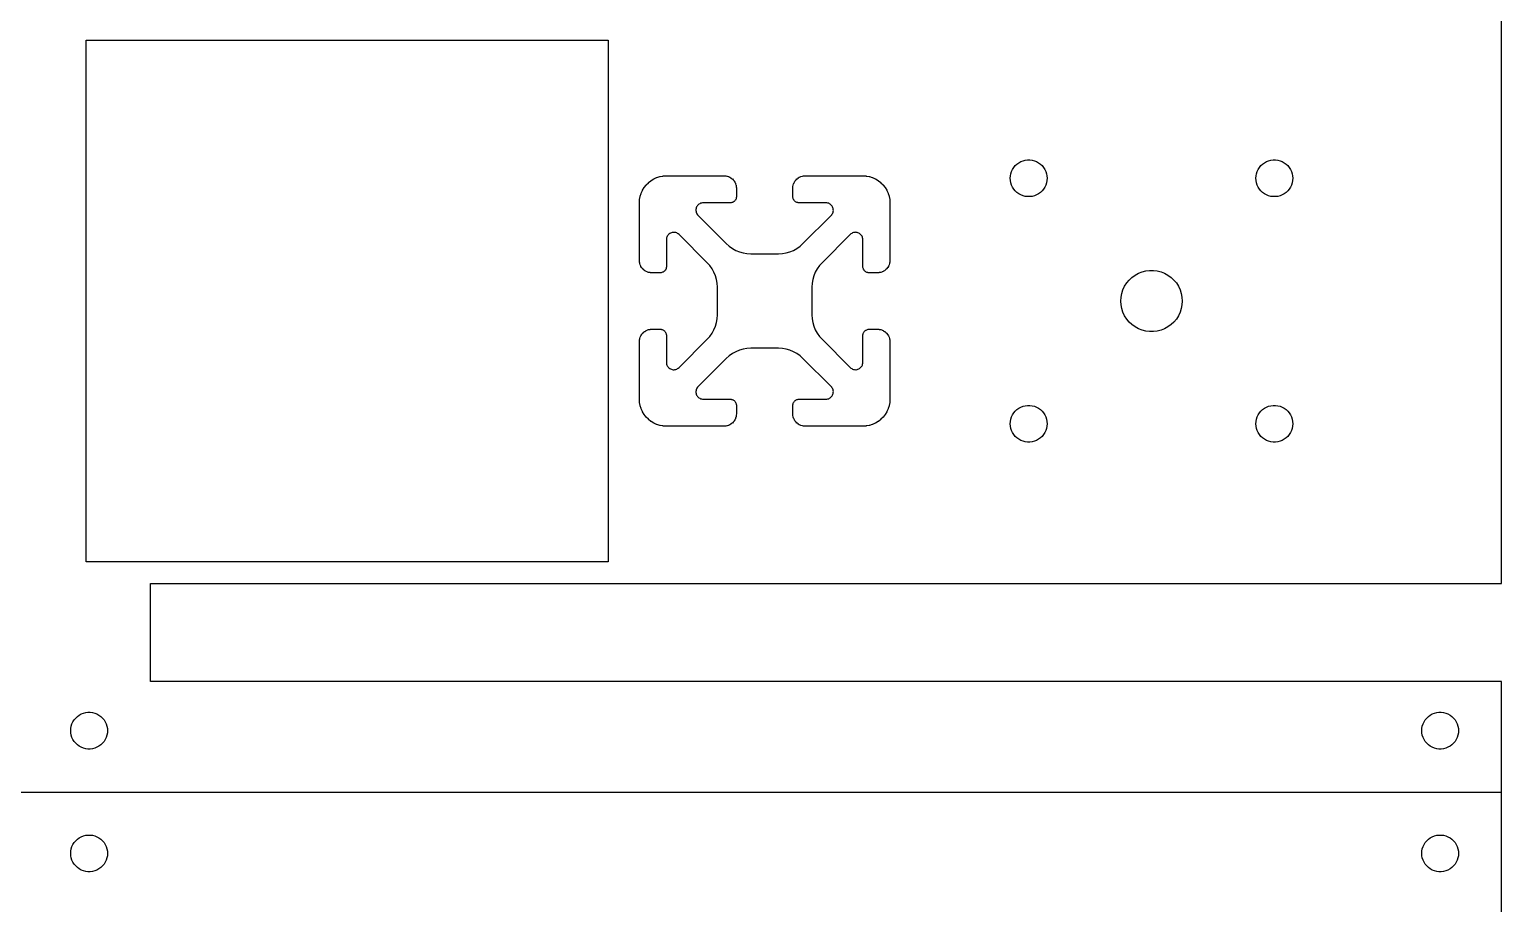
# Model space of a CAD drawing. Extents: x 0 to 490, y 0 to 241.
# Drawn here: x 268.6 to 388.4, y 72.4 to 143.6 of the extents above; entities that cross this region are included whole.
import ezdxf

# ---------------------------------------------------------------- set-up
doc = ezdxf.new("R2010")
doc.units = 0
doc.layers.add('LAYER_1', color=7, linetype='CONTINUOUS')

msp = doc.modelspace()

# ---------------------------------------------------------------- linework, layer by layer
at = {"layer": 'LAYER_1', "color": 7}
for p, q in [((388.423325, 98.478892), (388.423325, 144.478901)), ((273.173325, 100.228895), (273.173325, 142.728901)), ((273.173325, 142.728901), (315.673327, 142.728901)), ((315.673327, 142.728901), (315.673327, 100.228895)), ((348.435127, 131.666899), (348.470426, 131.851895)), ((348.470426, 131.851895), (348.528626, 132.031106)), ((348.528626, 132.031106), (348.608826, 132.201512)), ((348.608826, 132.201512), (348.709826, 132.360601)), ((348.709826, 132.360601), (348.829926, 132.505691)), ((348.829926, 132.505691), (348.967226, 132.634695)), ((348.967226, 132.634695), (349.119626, 132.745411)), ((349.119626, 132.745411), (349.284626, 132.836089)), ((349.284626, 132.836089), (349.459827, 132.905487)), ((349.459827, 132.905487), (349.642227, 132.952308)), ((349.642227, 132.952308), (349.829126, 132.976015)), ((349.829126, 132.975902), (350.017526, 132.975902)), ((350.017526, 132.975902), (350.204426, 132.952195)), ((350.204426, 132.952308), (350.386826, 132.905487)), ((350.386826, 132.905487), (350.562027, 132.836089)), ((350.562027, 132.836089), (350.727026, 132.745411)), ((350.727026, 132.745411), (350.879426, 132.634695)), ((350.879426, 132.634695), (351.016827, 132.505691)), ((351.016827, 132.505691), (351.136827, 132.360601)), ((351.136827, 132.360601), (351.237827, 132.201512)), ((351.237827, 132.201512), (351.318027, 132.031106)), ((351.318027, 132.031106), (351.376226, 131.851895)), ((351.376226, 131.851895), (351.411526, 131.666899)), ((368.435125, 131.666899), (368.470426, 131.851895)), ((368.470426, 131.851895), (368.528625, 132.031106)), ((368.528625, 132.031106), (368.608827, 132.201512)), ((368.608827, 132.201512), (368.709826, 132.360601)), ((368.709826, 132.360601), (368.829827, 132.505691)), ((368.829827, 132.505691), (368.967227, 132.634695)), ((368.967227, 132.634695), (369.119627, 132.745411)), ((369.119627, 132.745411), (369.284625, 132.836089)), ((369.284625, 132.836089), (369.459826, 132.905487)), ((369.459826, 132.905487), (369.642226, 132.952308)), ((369.642226, 132.952308), (369.829128, 132.976015)), ((369.829128, 132.975902), (370.017525, 132.975902)), ((370.017525, 132.975902), (370.204427, 132.952195)), ((370.204427, 132.952308), (370.386827, 132.905487)), ((370.386827, 132.905487), (370.562025, 132.836089)), ((370.562025, 132.836089), (370.727026, 132.745411)), ((370.727026, 132.745411), (370.879426, 132.634695)), ((370.879426, 132.634695), (371.016728, 132.505691)), ((371.016728, 132.505691), (371.136827, 132.360601)), ((371.136827, 132.360601), (371.237826, 132.201512)), ((371.237826, 132.201512), (371.318025, 132.031106)), ((371.318025, 132.031106), (371.376225, 131.851895)), ((371.376225, 131.851895), (371.411525, 131.666899)), ((318.481827, 130.512327), (318.606826, 130.718378)), ((318.606826, 130.718378), (318.620077, 130.737569)), ((318.620077, 130.737597), (318.768506, 130.928041)), ((318.768506, 130.928041), (318.784836, 130.946385)), ((318.784836, 130.946498), (318.955736, 131.117384)), ((318.955736, 131.117384), (318.974197, 131.133753)), ((318.974197, 131.133724), (319.164627, 131.282145)), ((319.164627, 131.282145), (319.183857, 131.295409)), ((319.183856, 131.295409), (319.389906, 131.420406)), ((319.389906, 131.420406), (319.411367, 131.431695)), ((319.411366, 131.431695), (319.632066, 131.531291)), ((319.632066, 131.531291), (319.655245, 131.54004)), ((319.655246, 131.540096), (319.885716, 131.611414)), ((319.885716, 131.611414), (319.908387, 131.617058)), ((319.908387, 131.617002), (320.145696, 131.660887)), ((320.145696, 131.660887), (320.169987, 131.663992)), ((320.169986, 131.663907), (320.411196, 131.678583)), ((320.411196, 131.678498), (325.123526, 131.678498)), ((325.123526, 131.678893), (325.232306, 131.672684)), ((325.232306, 131.672712), (325.256688, 131.669608)), ((325.256686, 131.669693), (325.351417, 131.652195)), ((325.351417, 131.65211), (325.373887, 131.646748)), ((325.373887, 131.646607), (325.465686, 131.6183)), ((325.465686, 131.6183), (325.488877, 131.609551)), ((325.488877, 131.609495), (325.577746, 131.569391)), ((325.577746, 131.569391), (325.599387, 131.558102)), ((325.599386, 131.558102), (325.681416, 131.50829)), ((325.681416, 131.50829), (325.700836, 131.494743)), ((325.700836, 131.494799), (325.777007, 131.435279)), ((325.777007, 131.435279), (325.795216, 131.419192)), ((325.795216, 131.419164), (325.863577, 131.350781)), ((325.863577, 131.350781), (325.879706, 131.332719)), ((325.879706, 131.332578), (325.939276, 131.256406)), ((325.939276, 131.256406), (325.952687, 131.236933)), ((325.952687, 131.236989), (326.002486, 131.154947)), ((326.002486, 131.154947), (326.013877, 131.133216)), ((326.013877, 131.133329), (326.053906, 131.044457)), ((326.053906, 131.044457), (326.062687, 131.021315)), ((326.062687, 131.021259), (326.091006, 130.929452)), ((326.091006, 130.929452), (326.096526, 130.906874)), ((326.096526, 130.906987), (326.114106, 130.812273)), ((326.114106, 130.812273), (326.117096, 130.788002)), ((326.117096, 130.787889), (326.122957, 130.6912)), ((326.122957, 130.6912), (326.123326, 129.978899)), ((330.723326, 130.679093), (330.729556, 130.787889)), ((330.723616, 129.968118), (330.723326, 130.679093)), ((330.729556, 130.787889), (330.732547, 130.81216)), ((330.732547, 130.812273), (330.750126, 130.906987)), ((330.750126, 130.906987), (330.755646, 130.929565)), ((330.755646, 130.929452), (330.783966, 131.021259)), ((330.783966, 131.021259), (330.792747, 131.044401)), ((330.792747, 131.044457), (330.832776, 131.133329)), ((330.832776, 131.133329), (330.844167, 131.15506)), ((330.844167, 131.154947), (330.893966, 131.236989)), ((330.893966, 131.236989), (330.907376, 131.256463)), ((330.907376, 131.256406), (330.966947, 131.332578)), ((330.966947, 131.332578), (330.983076, 131.35064)), ((330.983076, 131.350781), (331.051437, 131.419164)), ((331.051437, 131.419164), (331.069646, 131.435251)), ((331.069646, 131.435279), (331.145816, 131.494799)), ((331.145816, 131.494799), (331.165236, 131.508346)), ((331.165236, 131.50829), (331.247267, 131.558102)), ((331.247267, 131.558102), (331.268907, 131.569391)), ((331.268907, 131.569391), (331.357776, 131.609495)), ((331.357776, 131.609495), (331.380967, 131.618243)), ((331.380967, 131.6183), (331.472766, 131.646607)), ((331.472766, 131.646607), (331.495237, 131.651969)), ((331.495236, 131.65211), (331.589966, 131.669608)), ((331.589966, 131.669693), (331.614348, 131.672797)), ((331.614347, 131.672712), (331.711027, 131.678357)), ((331.711027, 131.678498), (336.423327, 131.678498)), ((336.423327, 131.678893), (336.676666, 131.663935)), ((336.676666, 131.663907), (336.700957, 131.660803)), ((336.700956, 131.660887), (336.938266, 131.617002)), ((336.938266, 131.617002), (336.960937, 131.611357)), ((336.960936, 131.611414), (337.191406, 131.540096)), ((337.191406, 131.540096), (337.214585, 131.531347)), ((337.214586, 131.531291), (337.435287, 131.431695)), ((337.435287, 131.431695), (337.456747, 131.420406)), ((337.456746, 131.420406), (337.662797, 131.295409)), ((337.662797, 131.295409), (337.682027, 131.282145)), ((337.682026, 131.282145), (337.872456, 131.133724)), ((337.872456, 131.133724), (337.890917, 131.117355)), ((337.890917, 131.117384), (338.061816, 130.946498)), ((338.061816, 130.946498), (338.078146, 130.928154)), ((338.078146, 130.928041), (338.226576, 130.737597)), ((338.226576, 130.737597), (338.239827, 130.718406)), ((338.239826, 130.718378), (338.364826, 130.512327)), ((348.423327, 131.47891), (348.435126, 131.666899)), ((348.435127, 131.290894), (348.423327, 131.47891)), ((348.470426, 131.105841), (348.435127, 131.290894)), ((348.528626, 130.926714), (348.470426, 131.105841)), ((348.608826, 130.756252), (348.528626, 130.926714)), ((348.709826, 130.59722), (348.608826, 130.756252)), ((351.237827, 130.756252), (351.136827, 130.59722)), ((351.318027, 130.926714), (351.237827, 130.756252)), ((351.376226, 131.105841), (351.318027, 130.926714)), ((351.411526, 131.290894), (351.376226, 131.105841)), ((351.411526, 131.666899), (351.423326, 131.47891)), ((351.423326, 131.47891), (351.411527, 131.290894)), ((368.423325, 131.47891), (368.435122, 131.666899)), ((368.435125, 131.290894), (368.423328, 131.47891)), ((368.470426, 131.105841), (368.435125, 131.290894)), ((368.528625, 130.926714), (368.470426, 131.105841)), ((368.608827, 130.756252), (368.528625, 130.926714)), ((368.709826, 130.59722), (368.608827, 130.756252)), ((371.237826, 130.756252), (371.136827, 130.59722)), ((371.318025, 130.926714), (371.237826, 130.756252)), ((371.376225, 131.105841), (371.318025, 130.926714)), ((371.411525, 131.290894), (371.376225, 131.105841)), ((371.411525, 131.666899), (371.423322, 131.47891)), ((371.423325, 131.47891), (371.411528, 131.290894)), ((318.223327, 129.478914), (318.238327, 129.732237)), ((318.223726, 124.766593), (318.223331, 129.478914)), ((318.238326, 129.732237), (318.241326, 129.756508)), ((318.241326, 129.756536), (318.285226, 129.993829)), ((318.285226, 129.993829), (318.290826, 130.016407)), ((318.290826, 130.016519), (318.362127, 130.246982)), ((318.362127, 130.246982), (318.370926, 130.270124)), ((318.370926, 130.270153), (318.470526, 130.49085)), ((318.470526, 130.49085), (318.481827, 130.512299)), ((323.280187, 129.460457), (323.209286, 129.437879)), ((323.353346, 129.474342), (323.280187, 129.460513)), ((323.433187, 129.479112), (323.353346, 129.474314)), ((325.634307, 129.479394), (323.433187, 129.479394)), ((325.670447, 129.481341), (325.634307, 129.478519)), ((325.697836, 129.484728), (325.670447, 129.481341)), ((325.753256, 129.49661), (325.697836, 129.484756)), ((325.810697, 129.515631), (325.753256, 129.496723)), ((325.843906, 129.530279), (325.810697, 129.515603)), ((325.867676, 129.542753), (325.843906, 129.530335)), ((325.915137, 129.57312), (325.867676, 129.542753)), ((325.944426, 129.595585), (325.915137, 129.573007)), ((325.989546, 129.638257), (325.944426, 129.595585)), ((326.027286, 129.683723), (325.989546, 129.638257)), ((326.042557, 129.705877), (326.027286, 129.683864)), ((326.072126, 129.758512), (326.042557, 129.705877)), ((326.094586, 129.812501), (326.072126, 129.758512)), ((326.111056, 129.869453), (326.094586, 129.812501)), ((326.117886, 129.905578), (326.111056, 129.869453)), ((326.121076, 129.931994), (326.117886, 129.905465)), ((326.123327, 129.978899), (326.121077, 129.931994)), ((330.725577, 129.931994), (330.723618, 129.968118)), ((330.728766, 129.905578), (330.725577, 129.932107)), ((330.741316, 129.846678), (330.728766, 129.905578)), ((330.759876, 129.791729), (330.741316, 129.846678)), ((330.785536, 129.737148), (330.759876, 129.791729)), ((330.804096, 129.705877), (330.785536, 129.737148)), ((330.819367, 129.683723), (330.804096, 129.705736)), ((330.857106, 129.638257), (330.819367, 129.683723)), ((330.902226, 129.595585), (330.857106, 129.638257)), ((330.948706, 129.561323), (330.902226, 129.595585)), ((330.978977, 129.542753), (330.948706, 129.56138)), ((331.002746, 129.530279), (330.978977, 129.542697)), ((331.058247, 129.507362), (331.002746, 129.530222)), ((331.113667, 129.491558), (331.058247, 129.507362)), ((331.148816, 129.484728), (331.113667, 129.491501)), ((331.176206, 129.481341), (331.148816, 129.484728)), ((331.223126, 129.479112), (331.176206, 129.481934)), ((333.413466, 129.479112), (331.223126, 129.479112)), ((333.493306, 129.474342), (333.413466, 129.47914)), ((333.566466, 129.460457), (333.493306, 129.474286)), ((333.637366, 129.437795), (333.566466, 129.460372)), ((338.364826, 130.512327), (338.376127, 130.490879)), ((338.376127, 130.49085), (338.475726, 130.270153)), ((338.475726, 130.270153), (338.484526, 130.24701)), ((338.484526, 130.246982), (338.555826, 130.016519)), ((338.555826, 130.016519), (338.561426, 129.993942)), ((338.561427, 129.993829), (338.605327, 129.756536)), ((338.605327, 129.756536), (338.608327, 129.732265)), ((338.608327, 129.732237), (338.622926, 129.491022)), ((338.622926, 129.491022), (338.623322, 124.778701)), ((348.829926, 130.452073), (348.709826, 130.59722)), ((348.967226, 130.323126), (348.829926, 130.452073)), ((349.119626, 130.21241), (348.967226, 130.323126)), ((349.284626, 130.121647), (349.119626, 130.21241)), ((349.459827, 130.052305), (349.284626, 130.121647)), ((349.642227, 130.005485), (349.459827, 130.052305)), ((349.829126, 129.981834), (349.642227, 130.005541)), ((350.017526, 129.981834), (349.829126, 129.981834)), ((350.204426, 130.005485), (350.017526, 129.981778)), ((350.386826, 130.052305), (350.204426, 130.005485)), ((350.562027, 130.121647), (350.386826, 130.052305)), ((350.727026, 130.21241), (350.562027, 130.121647)), ((350.879426, 130.323126), (350.727026, 130.21241)), ((351.016827, 130.452073), (350.879426, 130.323126)), ((351.136827, 130.59722), (351.016827, 130.452073)), ((368.829827, 130.452073), (368.709826, 130.59722)), ((368.967227, 130.323126), (368.829827, 130.452073)), ((369.119627, 130.21241), (368.967227, 130.323126)), ((369.284625, 130.121647), (369.119627, 130.21241)), ((369.459826, 130.052305), (369.284625, 130.121647)), ((369.642226, 130.005485), (369.459826, 130.052305)), ((369.829128, 129.981834), (369.642226, 130.005541)), ((370.017525, 129.981834), (369.829128, 129.981834)), ((370.204427, 130.005485), (370.017525, 129.981778)), ((370.386827, 130.052305), (370.204427, 130.005485)), ((370.562025, 130.121647), (370.386827, 130.052305)), ((370.727026, 130.21241), (370.562025, 130.121647)), ((370.879426, 130.323126), (370.727026, 130.21241)), ((371.016728, 130.452073), (370.879426, 130.323126)), ((371.136827, 130.59722), (371.016728, 130.452073)), ((322.828597, 128.853877), (322.835906, 128.780104)), ((322.830097, 128.929004), (322.828601, 128.853877)), ((322.840336, 129.002947), (322.830097, 128.929004)), ((322.835906, 128.780104), (322.852617, 128.708222)), ((322.859786, 129.07353), (322.840336, 129.002947)), ((322.852617, 128.708222), (322.878177, 128.638823)), ((322.888477, 129.141913), (322.859786, 129.07353)), ((322.878177, 128.638823), (322.912936, 128.571513)), ((322.925117, 129.207163), (322.888477, 129.141913)), ((322.912936, 128.571513), (322.954776, 128.509848)), ((322.969426, 129.265978), (322.925117, 129.207163)), ((322.954776, 128.509848), (323.007737, 128.449791)), ((323.020906, 129.319685), (322.969426, 129.265978)), ((323.007737, 128.449791), (325.304716, 126.152813)), ((323.079026, 129.366759), (323.020906, 129.319685)), ((323.142246, 129.406468), (323.079026, 129.366759)), ((323.209286, 129.437795), (323.142246, 129.406468)), ((331.541936, 126.152813), (333.838916, 128.449791)), ((333.704406, 129.406468), (333.637366, 129.437795)), ((333.767626, 129.366759), (333.704406, 129.406468)), ((333.825746, 129.319685), (333.767626, 129.366759)), ((333.877227, 129.265978), (333.825746, 129.319685)), ((333.838916, 128.449791), (333.891876, 128.509848)), ((333.921536, 129.207163), (333.877227, 129.265978)), ((333.891876, 128.509848), (333.933716, 128.571513)), ((333.958176, 129.141913), (333.921536, 129.207163)), ((333.933716, 128.571513), (333.968476, 128.638823)), ((333.986867, 129.07353), (333.958176, 129.141913)), ((333.968476, 128.638823), (333.994037, 128.708222)), ((334.006316, 129.002947), (333.986866, 129.07353)), ((333.994036, 128.708222), (334.010747, 128.780104)), ((334.016556, 128.929004), (334.006317, 129.002947)), ((334.010746, 128.780104), (334.018056, 128.853877)), ((334.018056, 128.853877), (334.016561, 128.929004)), ((320.899357, 127.061032), (320.827756, 127.042123)), ((320.974196, 127.072151), (320.899357, 127.061145)), ((321.048346, 127.073619), (320.974196, 127.070797)), ((321.122116, 127.066309), (321.048346, 127.073647)), ((321.194017, 127.049602), (321.122116, 127.066253)), ((335.724536, 127.066309), (335.652636, 127.049658)), ((335.798306, 127.073619), (335.724536, 127.066281)), ((335.872456, 127.072151), (335.798306, 127.074974)), ((335.947296, 127.061032), (335.872456, 127.072039)), ((336.018896, 127.042038), (335.947296, 127.060947)), ((320.427876, 126.548883), (320.423127, 126.469043)), ((320.423127, 126.469043), (320.423127, 124.278688)), ((320.441776, 126.622035), (320.427877, 126.548883)), ((320.464437, 126.692929), (320.441777, 126.622035)), ((320.495756, 126.759985), (320.464437, 126.692929)), ((320.535467, 126.823203), (320.495756, 126.759985)), ((320.582556, 126.881313), (320.535467, 126.823203)), ((320.636236, 126.93279), (320.582556, 126.881313)), ((320.695067, 126.977099), (320.636236, 126.93279)), ((320.760306, 127.01376), (320.695067, 126.977099)), ((320.827756, 127.042038), (320.760306, 127.01376)), ((321.263396, 127.024061), (321.194017, 127.049743)), ((321.330706, 126.989291), (321.263396, 127.024061)), ((321.392367, 126.947437), (321.330706, 126.989291)), ((321.452436, 126.894493), (321.392367, 126.947437)), ((323.749426, 124.597514), (321.452436, 126.894493)), ((325.304716, 126.152813), (325.543336, 125.940158)), ((325.543336, 125.940158), (325.799536, 125.757843)), ((331.047117, 125.757843), (331.303316, 125.940158)), ((331.303316, 125.940158), (331.541936, 126.152813)), ((335.394216, 126.894493), (333.097226, 124.597514)), ((335.454286, 126.947437), (335.394216, 126.894493)), ((335.515947, 126.989291), (335.454286, 126.947437)), ((335.583257, 127.024061), (335.515947, 126.989291)), ((335.652636, 127.049602), (335.583257, 127.02392)), ((336.086346, 127.01376), (336.018896, 127.042038)), ((336.151586, 126.977099), (336.086346, 127.01376)), ((336.210416, 126.93279), (336.151586, 126.977099)), ((336.264096, 126.881313), (336.210416, 126.93279)), ((336.311186, 126.823203), (336.264096, 126.881313)), ((336.350896, 126.759985), (336.311186, 126.823203)), ((336.382216, 126.692929), (336.350896, 126.759985)), ((336.404877, 126.622035), (336.382217, 126.692929)), ((336.418777, 126.548883), (336.404877, 126.622035)), ((336.423526, 126.469043), (336.418777, 126.548883)), ((336.423816, 124.267907), (336.423534, 126.469043)), ((318.229526, 124.669932), (318.223727, 124.766593)), ((318.232526, 124.645548), (318.229526, 124.669819)), ((325.799536, 125.757843), (326.073567, 125.606713)), ((326.073567, 125.606713), (326.364286, 125.486401)), ((326.364286, 125.486401), (326.666296, 125.399731)), ((326.666296, 125.399731), (326.975037, 125.346899)), ((326.975037, 125.346899), (327.294066, 125.329401)), ((327.294066, 125.329288), (329.552586, 125.329288)), ((329.552586, 125.329288), (329.871616, 125.346786)), ((329.871616, 125.346899), (330.180356, 125.399731)), ((330.180356, 125.399731), (330.482366, 125.486401)), ((330.482366, 125.486401), (330.773086, 125.606713)), ((330.773086, 125.606713), (331.047117, 125.757843)), ((338.617127, 124.669932), (338.614126, 124.645661)), ((338.623326, 124.778701), (338.617126, 124.669932)), ((318.250126, 124.550806), (318.232527, 124.645548)), ((318.255627, 124.528341), (318.250126, 124.550919)), ((318.283926, 124.436535), (318.255627, 124.528341)), ((318.292726, 124.413364), (318.283927, 124.436506)), ((318.332826, 124.324492), (318.292726, 124.413364)), ((318.344126, 124.302846), (318.332826, 124.324577)), ((318.393926, 124.220804), (318.344126, 124.302846)), ((318.407427, 124.201387), (318.393928, 124.22086)), ((318.466946, 124.125215), (318.407427, 124.201387)), ((318.483077, 124.107012), (318.466948, 124.125074)), ((318.551436, 124.038658), (318.483077, 124.107012)), ((318.569646, 124.022515), (318.551438, 124.038601)), ((318.645817, 123.962937), (318.569646, 124.022515)), ((318.665237, 123.949532), (318.645817, 123.962796)), ((318.747266, 123.899748), (318.665237, 123.949532)), ((318.768906, 123.888346), (318.747266, 123.899635)), ((318.857776, 123.848327), (318.768906, 123.888346)), ((318.880966, 123.83955), (318.857776, 123.848299)), ((318.972767, 123.811215), (318.880966, 123.83955)), ((318.995236, 123.805711), (318.972766, 123.811356)), ((319.089966, 123.788129), (318.995236, 123.805627)), ((319.114346, 123.785137), (319.089965, 123.788242)), ((319.223126, 123.7789), (319.114346, 123.785109)), ((319.934116, 123.779183), (319.223126, 123.7789)), ((319.970247, 123.781158), (319.934116, 123.778336)), ((319.996646, 123.784347), (319.970247, 123.781243)), ((320.055556, 123.796878), (319.996646, 123.78446)), ((320.110506, 123.815448), (320.055556, 123.796821)), ((320.165087, 123.841102), (320.110506, 123.81542)), ((320.196336, 123.859672), (320.165087, 123.841046)), ((320.218506, 123.874941), (320.196335, 123.859701)), ((320.263966, 123.912674), (320.218506, 123.874941)), ((320.306657, 123.957801), (320.263966, 123.912674)), ((320.340916, 124.004283), (320.306657, 123.957801)), ((320.359467, 124.034537), (320.340916, 124.004283)), ((320.371937, 124.058329), (320.359468, 124.034622)), ((320.394867, 124.113813), (320.371936, 124.058329)), ((320.410666, 124.169242), (320.394868, 124.113813)), ((320.417496, 124.204379), (320.410667, 124.169242)), ((320.420887, 124.231782), (320.417497, 124.204407)), ((320.423127, 124.278688), (320.420897, 124.231782)), ((323.962056, 124.358895), (323.749426, 124.597514)), ((324.144396, 124.102694), (323.962056, 124.358895)), ((324.295517, 123.828656), (324.144396, 124.102694)), ((324.415816, 123.537939), (324.295517, 123.828656)), ((324.502486, 123.235933), (324.415816, 123.537939)), ((332.430837, 123.537939), (332.344166, 123.235933)), ((332.551136, 123.828656), (332.430837, 123.537939)), ((332.702256, 124.102694), (332.551136, 123.828656)), ((332.884597, 124.358895), (332.702256, 124.102694)), ((333.097226, 124.597514), (332.884597, 124.358895)), ((336.425766, 124.231782), (336.423819, 124.267907)), ((336.429156, 124.204379), (336.425767, 124.231754)), ((336.441046, 124.148978), (336.429156, 124.204379)), ((336.460067, 124.091518), (336.441048, 124.148978)), ((336.474716, 124.058329), (336.460066, 124.091518)), ((336.487186, 124.034537), (336.474718, 124.058244)), ((336.517537, 123.987096), (336.487186, 124.034537)), ((336.539996, 123.957801), (336.517537, 123.987096)), ((336.582686, 123.912674), (336.539996, 123.957801)), ((336.628146, 123.874941), (336.582686, 123.912674)), ((336.650316, 123.859672), (336.628145, 123.874912)), ((336.702946, 123.830095), (336.650316, 123.859672)), ((336.756917, 123.807631), (336.702946, 123.830208)), ((336.813876, 123.791177), (336.756917, 123.807546)), ((336.850006, 123.784347), (336.813876, 123.791121)), ((336.876406, 123.781158), (336.850007, 123.784263)), ((336.923326, 123.7789), (336.876406, 123.781723)), ((337.635626, 123.779267), (336.923326, 123.779267)), ((337.732306, 123.785137), (337.635626, 123.779211)), ((337.756687, 123.788129), (337.732305, 123.785025)), ((337.851416, 123.805711), (337.756687, 123.788214)), ((337.873886, 123.811215), (337.851416, 123.80557)), ((337.965686, 123.83955), (337.873886, 123.811215)), ((337.988876, 123.848327), (337.965686, 123.839578)), ((338.077746, 123.888346), (337.988876, 123.848327)), ((338.099386, 123.899748), (338.077746, 123.888459)), ((338.181416, 123.949532), (338.099386, 123.899748)), ((338.200836, 123.962937), (338.181417, 123.949673)), ((338.277006, 124.022515), (338.200836, 123.962937)), ((338.295217, 124.038658), (338.277008, 124.022571)), ((338.363576, 124.107012), (338.295217, 124.038658)), ((338.379706, 124.125215), (338.363577, 124.107153)), ((338.439226, 124.201387), (338.379706, 124.125215)), ((338.452726, 124.220804), (338.439228, 124.201331)), ((338.502527, 124.302846), (338.452726, 124.220804)), ((338.513826, 124.324492), (338.502526, 124.302761)), ((338.553927, 124.413364), (338.513826, 124.324492)), ((338.562726, 124.436535), (338.553927, 124.413392)), ((338.591026, 124.528341), (338.562726, 124.436535)), ((338.596527, 124.550806), (338.591026, 124.528229)), ((338.614126, 124.645548), (338.596527, 124.550806)), ((358.329727, 123.405182), (358.583727, 123.589699)), ((358.583727, 123.589699), (358.858927, 123.740941)), ((358.858927, 123.740941), (359.150827, 123.85654)), ((359.150827, 123.85654), (359.454927, 123.934602)), ((359.454927, 123.934602), (359.766325, 123.973972)), ((359.766325, 123.973972), (360.080326, 123.973972)), ((360.080326, 123.973972), (360.391727, 123.934602)), ((360.391727, 123.934602), (360.695827, 123.85654)), ((360.695827, 123.85654), (360.987727, 123.740941)), ((360.987727, 123.740941), (361.262927, 123.589699)), ((361.262927, 123.589699), (361.516927, 123.405182)), ((324.555317, 122.927182), (324.502486, 123.235933)), ((324.572936, 122.608158), (324.555317, 122.927182)), ((324.572936, 120.349646), (324.572936, 122.608158)), ((332.273716, 122.608158), (332.273716, 120.349646)), ((332.291336, 122.927182), (332.273717, 122.608158)), ((332.344166, 123.235933), (332.291336, 122.927182)), ((357.501927, 122.100609), (357.598926, 122.399201)), ((357.598926, 122.399201), (357.732528, 122.683285)), ((357.732528, 122.683285), (357.900825, 122.948349)), ((357.900825, 122.948349), (358.100926, 123.190269)), ((358.100926, 123.190269), (358.329727, 123.405182)), ((361.516927, 123.405182), (361.745728, 123.190269)), ((361.745728, 123.190269), (361.945826, 122.948349)), ((361.945826, 122.948349), (362.114126, 122.683285)), ((362.114126, 122.683285), (362.247728, 122.399201)), ((362.247728, 122.399201), (362.344727, 122.100609)), ((357.423328, 121.478902), (357.443027, 121.792225)), ((357.443027, 121.165579), (357.423328, 121.478902)), ((357.443027, 121.792225), (357.501927, 122.100609)), ((357.501927, 120.857195), (357.443027, 121.165579)), ((362.344727, 122.100609), (362.403627, 121.792225)), ((362.403627, 121.165579), (362.344727, 120.857195)), ((362.403627, 121.792225), (362.423326, 121.478902)), ((362.423326, 121.478902), (362.403627, 121.165579)), ((324.502486, 119.721871), (324.555317, 120.030622)), ((324.555317, 120.030622), (324.572936, 120.349646)), ((332.273716, 120.349646), (332.291336, 120.030622)), ((332.291336, 120.030622), (332.344166, 119.721871)), ((357.598926, 120.558604), (357.501927, 120.857195)), ((357.732528, 120.274519), (357.598926, 120.558604)), ((357.900825, 120.009456), (357.732528, 120.274519)), ((358.100926, 119.767535), (357.900825, 120.009456)), ((361.945826, 120.009456), (361.745728, 119.767535)), ((362.114126, 120.274519), (361.945826, 120.009456)), ((362.247728, 120.558604), (362.114126, 120.274519)), ((362.344727, 120.857195), (362.247728, 120.558604)), ((318.344126, 118.654958), (318.393926, 118.737)), ((318.393926, 118.737), (318.407425, 118.756474)), ((318.407427, 118.756417), (318.466946, 118.832589)), ((318.466946, 118.832589), (318.483075, 118.850651)), ((318.483077, 118.850792), (318.551436, 118.919147)), ((318.551436, 118.919147), (318.569645, 118.935233)), ((318.569646, 118.93529), (318.645817, 118.994839)), ((318.645817, 118.994839), (318.665236, 119.008385)), ((318.665237, 119.008272), (318.747266, 119.058056)), ((318.747266, 119.058056), (318.768907, 119.069345)), ((318.768906, 119.069458), (318.857776, 119.109477)), ((318.857776, 119.109477), (318.880967, 119.118226)), ((318.880966, 119.118254), (318.972767, 119.146589)), ((318.972767, 119.146589), (318.995237, 119.151952)), ((318.995236, 119.152093), (319.089966, 119.169591)), ((319.089966, 119.169675), (319.114348, 119.17278)), ((319.114346, 119.172667), (319.211026, 119.178593)), ((319.211026, 119.178537), (319.923327, 119.178537)), ((319.923327, 119.178904), (319.970247, 119.176082)), ((319.970247, 119.176646), (319.996646, 119.173542)), ((319.996646, 119.173457), (320.032777, 119.166684)), ((320.032777, 119.166627), (320.089736, 119.150258)), ((320.089736, 119.150174), (320.143707, 119.127596)), ((320.143707, 119.127709), (320.196336, 119.098132)), ((320.196336, 119.098132), (320.218508, 119.082892)), ((320.218506, 119.082864), (320.263966, 119.045131)), ((320.263966, 119.045131), (320.306657, 119.000003)), ((320.306657, 119.000003), (320.329116, 118.970709)), ((320.329116, 118.970709), (320.359467, 118.923239)), ((320.359467, 118.923239), (320.371935, 118.899532)), ((320.371937, 118.899476), (320.386587, 118.866258)), ((320.386586, 118.866258), (320.405605, 118.808826)), ((320.405606, 118.808826), (320.417496, 118.753397)), ((320.417496, 118.753397), (320.420886, 118.726022)), ((320.420887, 118.726022), (320.422834, 118.689869)), ((320.422836, 118.689869), (320.423119, 116.488762)), ((323.962056, 118.598909), (324.144396, 118.85511)), ((324.144396, 118.85511), (324.295517, 119.129148)), ((324.295517, 119.129148), (324.415816, 119.419865)), ((324.415816, 119.419865), (324.502486, 119.721871)), ((332.344166, 119.721871), (332.430837, 119.419865)), ((332.430837, 119.419865), (332.551136, 119.129148)), ((332.551136, 119.129148), (332.702256, 118.85511)), ((332.702256, 118.85511), (332.884597, 118.598909)), ((336.423526, 118.679088), (336.425756, 118.726022)), ((336.423526, 116.488762), (336.423526, 118.679088)), ((336.425766, 118.726022), (336.429156, 118.753397)), ((336.429156, 118.753397), (336.435986, 118.788562)), ((336.435986, 118.788562), (336.451785, 118.843991)), ((336.451786, 118.843991), (336.474717, 118.899476)), ((336.474716, 118.899476), (336.487185, 118.923182)), ((336.487186, 118.923239), (336.505737, 118.953521)), ((336.505737, 118.953521), (336.539996, 119.000003)), ((336.539996, 119.000003), (336.582686, 119.045131)), ((336.582686, 119.045131), (336.628146, 119.082864)), ((336.628146, 119.082864), (336.650318, 119.098104)), ((336.650316, 119.098132), (336.681566, 119.116759)), ((336.681566, 119.116702), (336.736146, 119.142384)), ((336.736146, 119.142356), (336.791097, 119.160983)), ((336.791097, 119.160898), (336.850006, 119.173316)), ((336.850006, 119.173457), (336.876406, 119.176561)), ((336.876406, 119.176646), (336.912536, 119.179468)), ((336.912536, 119.178622), (337.623526, 119.178904)), ((337.623526, 119.178904), (337.732306, 119.172695)), ((337.732306, 119.172667), (337.756688, 119.169562)), ((337.756687, 119.169675), (337.851416, 119.152177)), ((337.851416, 119.152093), (337.873887, 119.146731)), ((337.873886, 119.146589), (337.965686, 119.118254)), ((337.965686, 119.118254), (337.988877, 119.109505)), ((337.988876, 119.109477), (338.077746, 119.069458)), ((338.077746, 119.069458), (338.099387, 119.058169)), ((338.099386, 119.058056), (338.181416, 119.008272)), ((338.181416, 119.008272), (338.200836, 118.994726)), ((338.200836, 118.994839), (338.277006, 118.93529)), ((338.277006, 118.93529), (338.295215, 118.919203)), ((338.295217, 118.919147), (338.363576, 118.850792)), ((338.363576, 118.850792), (338.379705, 118.83273)), ((338.379706, 118.832589), (338.439226, 118.756417)), ((338.439226, 118.756417), (338.452725, 118.736944)), ((338.452726, 118.737), (338.502527, 118.654958)), ((358.329727, 119.552623), (358.100926, 119.767535)), ((358.583727, 119.368077), (358.329727, 119.552623)), ((358.858927, 119.216863), (358.583727, 119.368077)), ((359.150827, 119.101265), (358.858927, 119.216863)), ((359.454927, 119.023202), (359.150827, 119.101265)), ((359.766325, 118.983832), (359.454927, 119.023202)), ((360.080326, 118.983832), (359.766325, 118.983832)), ((360.391727, 119.023202), (360.080326, 118.983832)), ((360.695827, 119.101265), (360.391727, 119.023202)), ((360.987727, 119.216863), (360.695827, 119.101265)), ((361.262927, 119.368077), (360.987727, 119.216863)), ((361.516927, 119.552623), (361.262927, 119.368077)), ((361.745728, 119.767535), (361.516927, 119.552623)), ((318.223327, 118.179103), (318.229527, 118.287872)), ((318.223726, 113.466783), (318.223331, 118.179103)), ((318.229526, 118.287872), (318.232526, 118.312143)), ((318.232526, 118.312256), (318.250126, 118.406998)), ((318.250126, 118.406998), (318.255627, 118.429576)), ((318.255627, 118.429463), (318.283926, 118.52127)), ((318.283926, 118.52127), (318.292726, 118.544412)), ((318.292726, 118.54444), (318.332826, 118.633312)), ((318.332826, 118.633312), (318.344127, 118.655043)), ((321.452436, 116.063312), (323.749426, 118.36029)), ((323.749426, 118.36029), (323.962056, 118.598909)), ((326.364286, 117.471403), (326.073567, 117.351092)), ((326.666296, 117.558073), (326.364286, 117.471403)), ((326.975037, 117.610877), (326.666296, 117.558073)), ((327.294066, 117.628516), (326.975037, 117.611018)), ((329.552586, 117.628516), (327.294066, 117.628516)), ((329.871616, 117.610877), (329.552586, 117.628375)), ((330.180356, 117.558073), (329.871616, 117.610877)), ((330.482366, 117.471403), (330.180356, 117.558073)), ((330.773086, 117.351092), (330.482366, 117.471403)), ((332.884597, 118.598909), (333.097226, 118.36029)), ((333.097226, 118.36029), (335.394216, 116.063312)), ((338.502527, 118.654958), (338.513827, 118.633227)), ((338.513826, 118.633312), (338.553927, 118.54444)), ((338.553927, 118.54444), (338.562726, 118.521298)), ((338.562726, 118.52127), (338.591026, 118.429463)), ((338.591026, 118.429463), (338.596527, 118.406885)), ((338.596527, 118.406998), (338.614126, 118.312256)), ((338.614126, 118.312256), (338.617127, 118.287985)), ((338.617127, 118.287872), (338.622926, 118.191211)), ((338.622926, 118.191211), (338.623322, 113.47889)), ((320.423127, 116.488762), (320.427876, 116.408921)), ((320.427876, 116.408921), (320.441776, 116.335769)), ((320.441776, 116.335769), (320.464436, 116.264847)), ((320.464437, 116.264847), (320.495756, 116.197819)), ((325.304716, 116.804992), (323.007737, 114.508013)), ((325.543336, 117.017618), (325.304716, 116.804992)), ((325.799536, 117.199962), (325.543336, 117.017618)), ((326.073567, 117.351092), (325.799536, 117.199962)), ((331.047117, 117.199962), (330.773086, 117.351092)), ((331.303316, 117.017618), (331.047117, 117.199962)), ((331.541936, 116.804992), (331.303316, 117.017618)), ((333.838916, 114.508013), (331.541936, 116.804992)), ((336.350896, 116.197819), (336.382216, 116.264847)), ((336.382216, 116.264847), (336.404876, 116.335769)), ((336.404877, 116.335769), (336.418776, 116.408921)), ((336.418777, 116.408921), (336.423526, 116.488762)), ((320.495756, 116.197819), (320.535467, 116.134601)), ((320.535467, 116.134601), (320.582556, 116.076491)), ((320.582556, 116.076491), (320.636236, 116.025014)), ((320.636236, 116.025014), (320.695067, 115.980677)), ((320.695067, 115.980677), (320.760306, 115.944045)), ((320.760306, 115.944045), (320.827756, 115.915766)), ((320.827756, 115.915766), (320.899357, 115.896857)), ((320.899357, 115.896772), (320.974196, 115.885766)), ((320.974196, 115.885653), (321.048346, 115.882831)), ((321.048346, 115.884157), (321.122116, 115.891495)), ((321.122116, 115.891467), (321.194017, 115.908118)), ((321.194017, 115.908202), (321.263396, 115.933885)), ((321.263396, 115.933743), (321.330706, 115.968513)), ((321.330706, 115.968513), (321.392367, 116.010339)), ((321.392367, 116.010339), (321.452436, 116.063312)), ((335.394216, 116.063312), (335.454286, 116.010339)), ((335.454286, 116.010339), (335.515947, 115.968513)), ((335.515947, 115.968513), (335.583257, 115.933743)), ((335.583257, 115.933743), (335.652636, 115.908061)), ((335.652636, 115.908202), (335.724536, 115.891551)), ((335.724536, 115.891467), (335.798306, 115.884129)), ((335.798306, 115.884157), (335.872456, 115.886979)), ((335.872456, 115.885653), (335.947296, 115.896659)), ((335.947296, 115.896772), (336.018896, 115.915681)), ((336.018896, 115.915766), (336.086346, 115.944045)), ((336.086346, 115.944045), (336.151586, 115.980677)), ((336.151586, 115.980677), (336.210416, 116.025014)), ((336.210416, 116.025014), (336.264096, 116.076491)), ((336.264096, 116.076491), (336.311186, 116.134601)), ((336.311186, 116.134601), (336.350896, 116.197819)), ((322.835906, 114.1777), (322.828597, 114.103927)), ((322.828597, 114.103927), (322.830092, 114.0288)), ((322.830097, 114.0288), (322.840336, 113.954858)), ((322.852617, 114.249582), (322.835906, 114.1777)), ((322.840336, 113.954858), (322.859787, 113.884274)), ((322.878177, 114.318981), (322.852616, 114.249582)), ((322.859786, 113.884274), (322.888477, 113.815891)), ((322.912936, 114.386291), (322.878177, 114.318981)), ((322.954776, 114.447928), (322.912936, 114.386291)), ((323.007737, 114.508013), (322.954776, 114.447928)), ((333.891876, 114.447928), (333.838916, 114.508013)), ((333.933716, 114.386291), (333.891876, 114.447928)), ((333.968476, 114.318981), (333.933716, 114.386291)), ((333.958176, 113.815891), (333.986867, 113.884274)), ((333.994036, 114.249582), (333.968476, 114.318981)), ((333.986867, 113.884274), (334.006317, 113.954858)), ((334.010746, 114.1777), (333.994036, 114.249582)), ((334.006316, 113.954858), (334.016555, 114.0288)), ((334.018056, 114.103927), (334.010747, 114.1777)), ((334.016556, 114.0288), (334.018052, 114.103927)), ((318.238326, 113.225567), (318.223727, 113.466783)), ((318.241326, 113.201268), (318.238326, 113.225539)), ((318.285226, 112.963947), (318.241326, 113.201268)), ((318.290826, 112.941285), (318.285227, 112.963863)), ((318.362127, 112.710822), (318.290826, 112.941285)), ((318.370926, 112.687652), (318.362127, 112.710794)), ((318.470526, 112.466954), (318.370926, 112.687652)), ((322.888477, 113.815891), (322.925117, 113.750642)), ((322.925117, 113.750642), (322.969426, 113.691798)), ((322.969426, 113.691798), (323.020906, 113.63812)), ((323.020906, 113.63812), (323.079026, 113.591045)), ((323.079026, 113.591045), (323.142246, 113.551336)), ((323.142246, 113.551336), (323.209286, 113.52001)), ((323.209286, 113.52001), (323.280187, 113.497432)), ((323.280187, 113.497347), (323.353346, 113.483518)), ((323.353346, 113.483462), (323.433187, 113.478664)), ((323.433187, 113.478692), (325.623526, 113.478692)), ((325.623526, 113.478692), (325.670447, 113.47587)), ((325.670447, 113.476463), (325.697836, 113.473076)), ((325.697836, 113.473076), (325.732986, 113.466303)), ((325.732986, 113.466246), (325.788406, 113.450442)), ((325.788406, 113.450442), (325.843906, 113.427582)), ((325.843906, 113.427497), (325.867676, 113.415079)), ((325.867676, 113.415051), (325.897946, 113.396425)), ((325.897946, 113.396481), (325.944426, 113.362219)), ((325.944426, 113.362219), (325.989546, 113.319547)), ((325.989546, 113.319547), (326.027286, 113.274081)), ((326.027286, 113.274081), (326.042557, 113.251786)), ((326.042557, 113.251899), (326.061117, 113.220657)), ((326.061117, 113.220657), (326.086776, 113.166075)), ((326.086776, 113.166075), (326.105337, 113.111126)), ((326.105337, 113.111126), (326.117886, 113.052226)), ((326.117886, 113.052226), (326.121076, 113.025697)), ((326.121076, 113.02581), (326.123035, 112.989686)), ((326.123036, 112.989686), (326.123327, 112.278712)), ((330.723326, 112.978905), (330.725576, 113.02581)), ((330.723696, 112.266604), (330.723327, 112.978905)), ((330.725577, 113.02581), (330.728766, 113.052339)), ((330.728766, 113.052226), (330.735597, 113.088351)), ((330.735597, 113.088351), (330.752066, 113.145303)), ((330.752066, 113.145303), (330.774527, 113.199292)), ((330.774527, 113.199292), (330.804096, 113.251899)), ((330.804096, 113.251899), (330.819367, 113.274194)), ((330.819367, 113.274081), (330.857106, 113.319547)), ((330.857106, 113.319547), (330.902226, 113.362219)), ((330.902226, 113.362219), (330.931516, 113.384797)), ((330.931516, 113.384684), (330.978977, 113.415051)), ((330.978977, 113.415051), (331.002746, 113.427469)), ((331.002746, 113.427497), (331.035956, 113.442173)), ((331.035956, 113.442173), (331.093396, 113.461082)), ((331.093396, 113.461195), (331.148816, 113.473048)), ((331.148816, 113.473076), (331.176206, 113.476463)), ((331.176206, 113.476463), (331.212346, 113.479285)), ((331.212346, 113.47841), (333.413466, 113.478692)), ((333.413466, 113.478692), (333.493306, 113.48349)), ((333.493306, 113.483462), (333.566466, 113.497291)), ((333.566466, 113.497347), (333.637366, 113.519925)), ((333.637366, 113.52001), (333.704406, 113.551336)), ((333.704406, 113.551336), (333.767626, 113.591045)), ((333.767626, 113.591045), (333.825746, 113.63812)), ((333.825746, 113.63812), (333.877227, 113.691798)), ((333.877227, 113.691798), (333.921536, 113.750642)), ((333.921536, 113.750642), (333.958176, 113.815891)), ((338.475726, 112.687652), (338.376127, 112.466954)), ((338.484526, 112.710822), (338.475727, 112.68768)), ((338.555826, 112.941285), (338.484526, 112.710822)), ((338.561427, 112.963947), (338.555827, 112.941369)), ((338.605327, 113.201268), (338.561427, 112.963947)), ((338.608327, 113.225567), (338.605327, 113.201296)), ((338.623326, 113.47889), (338.608326, 113.225567)), ((348.967226, 112.634679), (349.119626, 112.745394)), ((349.119626, 112.745394), (349.284626, 112.836157)), ((349.284626, 112.836157), (349.459827, 112.905499)), ((349.459827, 112.905499), (349.642227, 112.95232)), ((349.642227, 112.95232), (349.829126, 112.976026)), ((349.829126, 112.97597), (350.017526, 112.97597)), ((350.017526, 112.97597), (350.204426, 112.952263)), ((350.204426, 112.95232), (350.386826, 112.905499)), ((350.386826, 112.905499), (350.562027, 112.836157)), ((350.562027, 112.836157), (350.727026, 112.745394)), ((350.727026, 112.745394), (350.879426, 112.634679)), ((368.967227, 112.634679), (369.119627, 112.745394)), ((369.119627, 112.745394), (369.284625, 112.836157)), ((369.284625, 112.836157), (369.459826, 112.905499)), ((369.459826, 112.905499), (369.642226, 112.95232)), ((369.642226, 112.95232), (369.829128, 112.976026)), ((369.829128, 112.97597), (370.017525, 112.97597)), ((370.017525, 112.97597), (370.204427, 112.952263)), ((370.204427, 112.95232), (370.386827, 112.905499)), ((370.386827, 112.905499), (370.562025, 112.836157)), ((370.562025, 112.836157), (370.727026, 112.745394)), ((370.727026, 112.745394), (370.879426, 112.634679)), ((318.481827, 112.445477), (318.470526, 112.466926)), ((318.606826, 112.239426), (318.481827, 112.445477)), ((318.620077, 112.220207), (318.606826, 112.239398)), ((318.768506, 112.029763), (318.620077, 112.220207)), ((318.784836, 112.011306), (318.768507, 112.029651)), ((318.955736, 111.840421), (318.784836, 112.011306)), ((318.974197, 111.82408), (318.955736, 111.840449)), ((319.164627, 111.675659), (318.974197, 111.82408)), ((319.183856, 111.662395), (319.164626, 111.675659)), ((319.389906, 111.537399), (319.183856, 111.662395)), ((319.411366, 111.52611), (319.389906, 111.537399)), ((319.632066, 111.426513), (319.411366, 111.52611)), ((325.777007, 111.522525), (325.700836, 111.463005)), ((325.795216, 111.53864), (325.777007, 111.522554)), ((325.863577, 111.607023), (325.795216, 111.53864)), ((325.879706, 111.625226), (325.863577, 111.607164)), ((325.939276, 111.701398), (325.879706, 111.625226)), ((325.952687, 111.720815), (325.939276, 111.701341)), ((326.002486, 111.802829), (325.952687, 111.720815)), ((326.013877, 111.824475), (326.002486, 111.802744)), ((326.053906, 111.913347), (326.013877, 111.824475)), ((326.062687, 111.936545), (326.053906, 111.913403)), ((326.091006, 112.028352), (326.062687, 111.936545)), ((326.096526, 112.050817), (326.091006, 112.028239)), ((326.114106, 112.145531), (326.096526, 112.050817)), ((326.117096, 112.169915), (326.114106, 112.145644)), ((326.123327, 112.278712), (326.117096, 112.169915)), ((330.729556, 112.169915), (330.723696, 112.266604)), ((330.732547, 112.145531), (330.729556, 112.169802)), ((330.750126, 112.050817), (330.732547, 112.145531)), ((330.755646, 112.028352), (330.750126, 112.05093)), ((330.783966, 111.936545), (330.755646, 112.028352)), ((330.792747, 111.913347), (330.783966, 111.936489)), ((330.832776, 111.824475), (330.792747, 111.913347)), ((330.844167, 111.802829), (330.832776, 111.82456)), ((330.893966, 111.720815), (330.844167, 111.802829)), ((330.907376, 111.701398), (330.893966, 111.720871)), ((330.966947, 111.625226), (330.907376, 111.701398)), ((330.983076, 111.607023), (330.966947, 111.625085)), ((331.051437, 111.53864), (330.983076, 111.607023)), ((331.069646, 111.522525), (331.051437, 111.538612)), ((331.145816, 111.463005), (331.069646, 111.522525)), ((337.435287, 111.52611), (337.214586, 111.426513)), ((337.456746, 111.537399), (337.435286, 111.52611)), ((337.662797, 111.662395), (337.456746, 111.537399)), ((337.682026, 111.675659), (337.662796, 111.662395)), ((337.872456, 111.82408), (337.682026, 111.675659)), ((337.890917, 111.840421), (337.872456, 111.824052)), ((338.061816, 112.011306), (337.890917, 111.840421)), ((338.078146, 112.029763), (338.061817, 112.011419)), ((338.226576, 112.220207), (338.078146, 112.029763)), ((338.239826, 112.239426), (338.226576, 112.220235)), ((338.364826, 112.445477), (338.239826, 112.239426)), ((338.376127, 112.466954), (338.364826, 112.445505)), ((348.423327, 111.478894), (348.435126, 111.66691)), ((348.435127, 111.290906), (348.423327, 111.478894)), ((348.435127, 111.66691), (348.470426, 111.851963)), ((348.470426, 111.851963), (348.528626, 112.03109)), ((348.528626, 112.03109), (348.608826, 112.201552)), ((348.608826, 112.201552), (348.709826, 112.360584)), ((348.709826, 112.360584), (348.829926, 112.505731)), ((348.829926, 112.505731), (348.967226, 112.634679)), ((350.879426, 112.634679), (351.016827, 112.505731)), ((351.016827, 112.505731), (351.136827, 112.360584)), ((351.136827, 112.360584), (351.237827, 112.201552)), ((351.237827, 112.201552), (351.318027, 112.03109)), ((351.318027, 112.03109), (351.376226, 111.851963)), ((351.376226, 111.851963), (351.411526, 111.66691)), ((351.411526, 111.66691), (351.423326, 111.478894)), ((351.423326, 111.478894), (351.411527, 111.290906)), ((368.423325, 111.478894), (368.435122, 111.66691)), ((368.435125, 111.290906), (368.423328, 111.478894)), ((368.435125, 111.66691), (368.470426, 111.851963)), ((368.470426, 111.851963), (368.528625, 112.03109)), ((368.528625, 112.03109), (368.608827, 112.201552)), ((368.608827, 112.201552), (368.709826, 112.360584)), ((368.709826, 112.360584), (368.829827, 112.505731)), ((368.829827, 112.505731), (368.967227, 112.634679)), ((370.879426, 112.634679), (371.016728, 112.505731)), ((371.016728, 112.505731), (371.136827, 112.360584)), ((371.136827, 112.360584), (371.237826, 112.201552)), ((371.237826, 112.201552), (371.318025, 112.03109)), ((371.318025, 112.03109), (371.376225, 111.851963)), ((371.376225, 111.851963), (371.411525, 111.66691)), ((371.411525, 111.66691), (371.423322, 111.478894)), ((371.423325, 111.478894), (371.411528, 111.290906)), ((319.655246, 111.417708), (319.632068, 111.426457)), ((319.885716, 111.346391), (319.655246, 111.417708)), ((319.908387, 111.340803), (319.885716, 111.346447)), ((320.145696, 111.296889), (319.908387, 111.340803)), ((320.169986, 111.293897), (320.145696, 111.297002)), ((320.423326, 111.278911), (320.169986, 111.293869)), ((325.123526, 111.278911), (320.423326, 111.278911)), ((325.232306, 111.285092), (325.123526, 111.278883)), ((325.256686, 111.288112), (325.232305, 111.285007)), ((325.351417, 111.305694), (325.256686, 111.288196)), ((325.373887, 111.311197), (325.351416, 111.305553)), ((325.465686, 111.339504), (325.373887, 111.311197)), ((325.488877, 111.34831), (325.465686, 111.339561)), ((325.577746, 111.388413), (325.488877, 111.34831)), ((325.599386, 111.399702), (325.577746, 111.388413)), ((325.681416, 111.449515), (325.599386, 111.399702)), ((325.700836, 111.463005), (325.681416, 111.449458)), ((331.165236, 111.449515), (331.145816, 111.463061)), ((331.247267, 111.399702), (331.165236, 111.449515)), ((331.268907, 111.388413), (331.247266, 111.399702)), ((331.357776, 111.34831), (331.268907, 111.388413)), ((331.380967, 111.339504), (331.357776, 111.348253)), ((331.472766, 111.311197), (331.380967, 111.339504)), ((331.495236, 111.305694), (331.472766, 111.311339)), ((331.589966, 111.288112), (331.495236, 111.305609)), ((331.614347, 111.285092), (331.589965, 111.288196)), ((331.723127, 111.278911), (331.614347, 111.28512)), ((336.435456, 111.279306), (331.723127, 111.279306)), ((336.676666, 111.293897), (336.435456, 111.279222)), ((336.700956, 111.296889), (336.676666, 111.293784)), ((336.938266, 111.340803), (336.700956, 111.296889)), ((336.960936, 111.346391), (336.938266, 111.340746)), ((337.191406, 111.417708), (336.960936, 111.346391)), ((337.214586, 111.426513), (337.191408, 111.417765)), ((348.470426, 111.105909), (348.435127, 111.290906)), ((348.528626, 110.926698), (348.470426, 111.105909)), ((348.608826, 110.756292), (348.528626, 110.926698)), ((348.709826, 110.597203), (348.608826, 110.756292)), ((348.829926, 110.452113), (348.709826, 110.597203)), ((348.967226, 110.323109), (348.829926, 110.452113)), ((349.119626, 110.212393), (348.967226, 110.323109)), ((350.879426, 110.323109), (350.727026, 110.212393)), ((351.016827, 110.452113), (350.879426, 110.323109)), ((351.136827, 110.597203), (351.016827, 110.452113)), ((351.237827, 110.756292), (351.136827, 110.597203)), ((351.318027, 110.926698), (351.237827, 110.756292)), ((351.376226, 111.105909), (351.318027, 110.926698)), ((351.411526, 111.290906), (351.376226, 111.105909)), ((368.470426, 111.105909), (368.435125, 111.290906)), ((368.528625, 110.926698), (368.470426, 111.105909)), ((368.608827, 110.756292), (368.528625, 110.926698)), ((368.709826, 110.597203), (368.608827, 110.756292)), ((368.829827, 110.452113), (368.709826, 110.597203)), ((368.967227, 110.323109), (368.829827, 110.452113)), ((369.119627, 110.212393), (368.967227, 110.323109)), ((370.879426, 110.323109), (370.727026, 110.212393)), ((371.016728, 110.452113), (370.879426, 110.323109)), ((371.136827, 110.597203), (371.016728, 110.452113)), ((371.237826, 110.756292), (371.136827, 110.597203)), ((371.318025, 110.926698), (371.237826, 110.756292)), ((371.376225, 111.105909), (371.318025, 110.926698)), ((371.411525, 111.290906), (371.376225, 111.105909)), ((349.284626, 110.121687), (349.119626, 110.212393)), ((349.459827, 110.052289), (349.284626, 110.121687)), ((349.642227, 110.005496), (349.459827, 110.052289)), ((349.829126, 109.981903), (349.642227, 110.005609)), ((350.017526, 109.981903), (349.829126, 109.981903)), ((350.204426, 110.005496), (350.017526, 109.98179)), ((350.386826, 110.052289), (350.204426, 110.005496)), ((350.562027, 110.121687), (350.386826, 110.052289)), ((350.727026, 110.212393), (350.562027, 110.121687)), ((369.284625, 110.121687), (369.119627, 110.212393)), ((369.459826, 110.052289), (369.284625, 110.121687)), ((369.642226, 110.005496), (369.459826, 110.052289)), ((369.829128, 109.981903), (369.642226, 110.005609)), ((370.017525, 109.981903), (369.829128, 109.981903)), ((370.204427, 110.005496), (370.017525, 109.98179)), ((370.386827, 110.052289), (370.204427, 110.005496)), ((370.562025, 110.121687), (370.386827, 110.052289)), ((370.727026, 110.212393), (370.562025, 110.121687)), ((315.673327, 100.228895), (273.173325, 100.228895)), ((278.423328, 90.478908), (278.423328, 98.478892)), ((278.423328, 98.478892), (388.423325, 98.478892)), ((388.423325, 90.478908), (278.423328, 90.478908)), ((388.423325, 1.478894), (388.423325, 90.478908)), ((272.209827, 87.360606), (272.329927, 87.505697)), ((272.329927, 87.505697), (272.467225, 87.6347)), ((272.467225, 87.6347), (272.619625, 87.745388)), ((272.619625, 87.745388), (272.784626, 87.836207)), ((272.784626, 87.836207), (272.959827, 87.905493)), ((272.959827, 87.905493), (273.142227, 87.952313)), ((273.142227, 87.952313), (273.329126, 87.97602)), ((273.329126, 87.975992), (273.517527, 87.975992)), ((273.517527, 87.975992), (273.704425, 87.952285)), ((273.704425, 87.952313), (273.886826, 87.905493)), ((273.886826, 87.905493), (274.062026, 87.836207)), ((274.062026, 87.836207), (274.227028, 87.745388)), ((274.227028, 87.745388), (274.379428, 87.6347)), ((274.379428, 87.6347), (274.516827, 87.505697)), ((274.516827, 87.505697), (274.636825, 87.360606)), ((382.209827, 87.360606), (382.329825, 87.505697)), ((382.329825, 87.505697), (382.467225, 87.6347)), ((382.467225, 87.6347), (382.619625, 87.745388)), ((382.619625, 87.745388), (382.784627, 87.836207)), ((382.784627, 87.836207), (382.959827, 87.905493)), ((382.959827, 87.905493), (383.142228, 87.952313)), ((383.142228, 87.952313), (383.329126, 87.97602)), ((383.329126, 87.975992), (383.517527, 87.975992)), ((383.517527, 87.975992), (383.704425, 87.952285)), ((383.704425, 87.952313), (383.886826, 87.905493)), ((383.886826, 87.905493), (384.062026, 87.836207)), ((384.062026, 87.836207), (384.227028, 87.745388)), ((384.227028, 87.745388), (384.379428, 87.6347)), ((384.379428, 87.6347), (384.516726, 87.505697)), ((384.516726, 87.505697), (384.636826, 87.360606)), ((271.923327, 86.478887), (271.935123, 86.666904)), ((271.935126, 86.290899), (271.923329, 86.478887)), ((271.935126, 86.666904), (271.970427, 86.851901)), ((271.970427, 86.851901), (272.028626, 87.031112)), ((272.028626, 87.031112), (272.108826, 87.201489)), ((272.108826, 87.201489), (272.209827, 87.360606)), ((274.636825, 87.360606), (274.737827, 87.201489)), ((274.737827, 87.201489), (274.818026, 87.031112)), ((274.818026, 87.031112), (274.876226, 86.851901)), ((274.876226, 86.851901), (274.911526, 86.666904)), ((274.911526, 86.666904), (274.923323, 86.478887)), ((274.923326, 86.478887), (274.911529, 86.290899)), ((381.923327, 86.478887), (381.935124, 86.666904)), ((381.935126, 86.290899), (381.92333, 86.478887)), ((381.935126, 86.666904), (381.970427, 86.851901)), ((381.970427, 86.851901), (382.028627, 87.031112)), ((382.028627, 87.031112), (382.108826, 87.201489)), ((382.108826, 87.201489), (382.209827, 87.360606)), ((384.636826, 87.360606), (384.737827, 87.201489)), ((384.737827, 87.201489), (384.818026, 87.031112)), ((384.818026, 87.031112), (384.876226, 86.851901)), ((384.876226, 86.851901), (384.911527, 86.666904)), ((384.911527, 86.666904), (384.923324, 86.478887)), ((384.923326, 86.478887), (384.911529, 86.290899)), ((271.970427, 86.105903), (271.935126, 86.290899)), ((272.028626, 85.926691), (271.970427, 86.105903)), ((272.108826, 85.756314), (272.028626, 85.926691)), ((272.209827, 85.597197), (272.108826, 85.756314)), ((272.329927, 85.452107), (272.209827, 85.597197)), ((272.467225, 85.323103), (272.329927, 85.452107)), ((272.619625, 85.212387), (272.467225, 85.323103)), ((272.784626, 85.121709), (272.619625, 85.212387)), ((272.959827, 85.052311), (272.784626, 85.121709)), ((274.062026, 85.121709), (273.886826, 85.052311)), ((274.227028, 85.212387), (274.062026, 85.121709)), ((274.379428, 85.323103), (274.227028, 85.212387)), ((274.516827, 85.452107), (274.379428, 85.323103)), ((274.636825, 85.597197), (274.516827, 85.452107)), ((274.737827, 85.756314), (274.636825, 85.597197)), ((274.818026, 85.926691), (274.737827, 85.756314)), ((274.876226, 86.105903), (274.818026, 85.926691)), ((274.911526, 86.290899), (274.876226, 86.105903)), ((381.970427, 86.105903), (381.935126, 86.290899)), ((382.028627, 85.926691), (381.970427, 86.105903)), ((382.108826, 85.756314), (382.028627, 85.926691)), ((382.209827, 85.597197), (382.108826, 85.756314)), ((382.329825, 85.452107), (382.209827, 85.597197)), ((382.467225, 85.323103), (382.329825, 85.452107)), ((382.619625, 85.212387), (382.467225, 85.323103)), ((382.784627, 85.121709), (382.619625, 85.212387)), ((382.959827, 85.052311), (382.784627, 85.121709)), ((384.062026, 85.121709), (383.886826, 85.052311)), ((384.227028, 85.212387), (384.062026, 85.121709)), ((384.379428, 85.323103), (384.227028, 85.212387)), ((384.516726, 85.452107), (384.379428, 85.323103)), ((384.636826, 85.597197), (384.516726, 85.452107)), ((384.737827, 85.756314), (384.636826, 85.597197)), ((384.818026, 85.926691), (384.737827, 85.756314)), ((384.876226, 86.105903), (384.818026, 85.926691)), ((384.911527, 86.290899), (384.876226, 86.105903)), ((273.142227, 85.00549), (272.959827, 85.052311)), ((273.329126, 84.981896), (273.142227, 85.005603)), ((273.517527, 84.981896), (273.329126, 84.981896)), ((273.704425, 85.00549), (273.517527, 84.981783)), ((273.886826, 85.052311), (273.704425, 85.00549)), ((383.142228, 85.00549), (382.959827, 85.052311)), ((383.329126, 84.981896), (383.142228, 85.005603)), ((383.517527, 84.981896), (383.329126, 84.981896)), ((383.704425, 85.00549), (383.517527, 84.981783)), ((383.886826, 85.052311), (383.704425, 85.00549)), ((148.423325, 81.478897), (388.423325, 81.478897)), ((272.959827, 77.905498), (273.142227, 77.952297)), ((273.142227, 77.952297), (273.329126, 77.97589)), ((273.329126, 77.975896), (273.517527, 77.975896)), ((273.517527, 77.975896), (273.704425, 77.952302)), ((273.704425, 77.952297), (273.886826, 77.905498)), ((382.959827, 77.905498), (383.142228, 77.952297)), ((383.142228, 77.952297), (383.329126, 77.97589)), ((383.329126, 77.975896), (383.517527, 77.975896)), ((383.517527, 77.975896), (383.704425, 77.952302)), ((383.704425, 77.952297), (383.886826, 77.905498)), ((271.935126, 76.666898), (271.970427, 76.851898)), ((271.970427, 76.851898), (272.028626, 77.031098)), ((272.028626, 77.031098), (272.108826, 77.201498)), ((272.108826, 77.201498), (272.209827, 77.360598)), ((272.209827, 77.360598), (272.329927, 77.505697)), ((272.329927, 77.505697), (272.467225, 77.634698)), ((272.467225, 77.634698), (272.619625, 77.745397)), ((272.619625, 77.745397), (272.784626, 77.836097)), ((272.784626, 77.836097), (272.959827, 77.905498)), ((273.886826, 77.905498), (274.062026, 77.836097)), ((274.062026, 77.836097), (274.227028, 77.745397)), ((274.227028, 77.745397), (274.379428, 77.634698)), ((274.379428, 77.634698), (274.516827, 77.505697)), ((274.516827, 77.505697), (274.636825, 77.360598)), ((274.636825, 77.360598), (274.737827, 77.201498)), ((274.737827, 77.201498), (274.818026, 77.031098)), ((274.818026, 77.031098), (274.876226, 76.851898)), ((274.876226, 76.851898), (274.911526, 76.666898)), ((381.935126, 76.666898), (381.970427, 76.851898)), ((381.970427, 76.851898), (382.028627, 77.031098)), ((382.028627, 77.031098), (382.108826, 77.201498)), ((382.108826, 77.201498), (382.209827, 77.360598)), ((382.209827, 77.360598), (382.329825, 77.505697)), ((382.329825, 77.505697), (382.467225, 77.634698)), ((382.467225, 77.634698), (382.619625, 77.745397)), ((382.619625, 77.745397), (382.784627, 77.836097)), ((382.784627, 77.836097), (382.959827, 77.905498)), ((383.886826, 77.905498), (384.062026, 77.836097)), ((384.062026, 77.836097), (384.227028, 77.745397)), ((384.227028, 77.745397), (384.379428, 77.634698)), ((384.379428, 77.634698), (384.516726, 77.505697)), ((384.516726, 77.505697), (384.636826, 77.360598)), ((384.636826, 77.360598), (384.737827, 77.201498)), ((384.737827, 77.201498), (384.818026, 77.031098)), ((384.818026, 77.031098), (384.876226, 76.851898)), ((384.876226, 76.851898), (384.911527, 76.666898)), ((271.923327, 76.478896), (271.935123, 76.666898)), ((271.935126, 76.290897), (271.923329, 76.478896)), ((271.970427, 76.105897), (271.935126, 76.290897)), ((272.028626, 75.926697), (271.970427, 76.105897)), ((272.108826, 75.756297), (272.028626, 75.926697)), ((272.209827, 75.597197), (272.108826, 75.756297)), ((272.329927, 75.452098), (272.209827, 75.597197)), ((274.636825, 75.597197), (274.516827, 75.452098)), ((274.737827, 75.756297), (274.636825, 75.597197)), ((274.818026, 75.926697), (274.737827, 75.756297)), ((274.876226, 76.105897), (274.818026, 75.926697)), ((274.911526, 76.290897), (274.876226, 76.105897)), ((274.911526, 76.666898), (274.923323, 76.478896)), ((274.923326, 76.478896), (274.911529, 76.290897)), ((381.923327, 76.478896), (381.935124, 76.666898)), ((381.935126, 76.290897), (381.92333, 76.478896)), ((381.970427, 76.105897), (381.935126, 76.290897)), ((382.028627, 75.926697), (381.970427, 76.105897)), ((382.108826, 75.756297), (382.028627, 75.926697)), ((382.209827, 75.597197), (382.108826, 75.756297)), ((382.329825, 75.452098), (382.209827, 75.597197)), ((384.636826, 75.597197), (384.516726, 75.452098)), ((384.737827, 75.756297), (384.636826, 75.597197)), ((384.818026, 75.926697), (384.737827, 75.756297)), ((384.876226, 76.105897), (384.818026, 75.926697)), ((384.911527, 76.290897), (384.876226, 76.105897)), ((384.911527, 76.666898), (384.923324, 76.478896)), ((384.923326, 76.478896), (384.911529, 76.290897)), ((272.467225, 75.323097), (272.329927, 75.452098)), ((272.619625, 75.212396), (272.467225, 75.323097)), ((272.784626, 75.121596), (272.619625, 75.212396)), ((272.959827, 75.052297), (272.784626, 75.121596)), ((273.142227, 75.005496), (272.959827, 75.052297)), ((273.329126, 74.981798), (273.142227, 75.005504)), ((273.517527, 74.981798), (273.329126, 74.981798)), ((273.704425, 75.005496), (273.517527, 74.981789)), ((273.886826, 75.052297), (273.704425, 75.005496)), ((274.062026, 75.121596), (273.886826, 75.052297)), ((274.227028, 75.212396), (274.062026, 75.121596)), ((274.379428, 75.323097), (274.227028, 75.212396)), ((274.516827, 75.452098), (274.379428, 75.323097)), ((382.467225, 75.323097), (382.329825, 75.452098)), ((382.619625, 75.212396), (382.467225, 75.323097)), ((382.784627, 75.121596), (382.619625, 75.212396)), ((382.959827, 75.052297), (382.784627, 75.121596)), ((383.142228, 75.005496), (382.959827, 75.052297)), ((383.329126, 74.981798), (383.142228, 75.005504)), ((383.517527, 74.981798), (383.329126, 74.981798)), ((383.704425, 75.005496), (383.517527, 74.981789)), ((383.886826, 75.052297), (383.704425, 75.005496)), ((384.062026, 75.121596), (383.886826, 75.052297)), ((384.227028, 75.212396), (384.062026, 75.121596)), ((384.379428, 75.323097), (384.227028, 75.212396)), ((384.516726, 75.452098), (384.379428, 75.323097))]:
    msp.add_line(p, q, dxfattribs=at)

doc.saveas('drawing.dxf')
